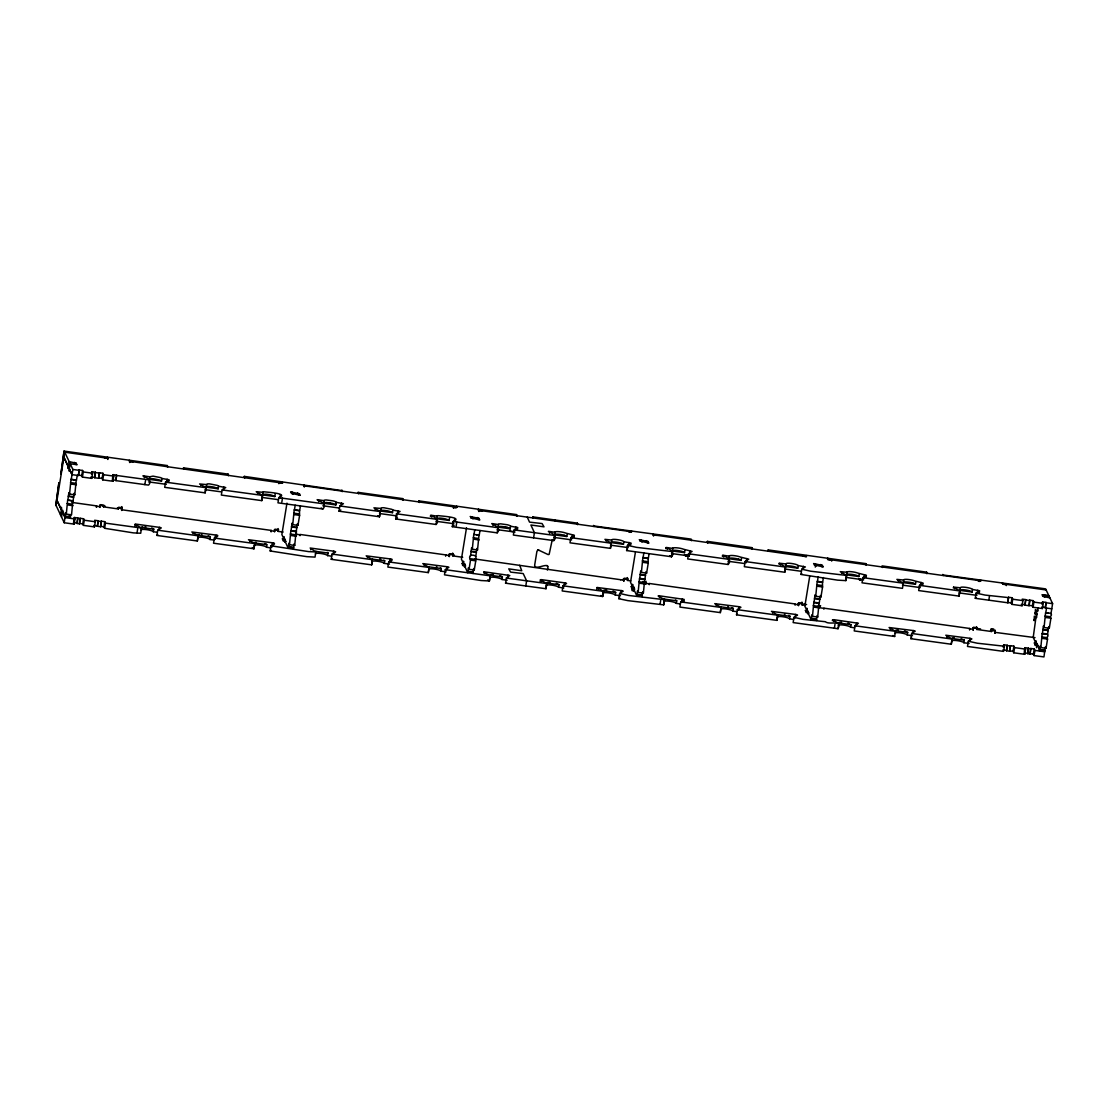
<?xml version="1.0" encoding="UTF-8"?>
<svg xmlns="http://www.w3.org/2000/svg" width="1108" height="1108" viewBox="0 0 1108 1108"><rect width="100%" height="100%" fill="white"/><g stroke="black" fill="none" stroke-linecap="round" stroke-linejoin="round"><path stroke-width="1.5" d="M537.505 550.302L538.571 549.72L536.909 551.355L534.652 565.246C535.316 571.617 551.133 559.485 547.338 570.08M533.585 537.837L534.43 532.685L530.884 524.984L544 526.84L542.089 523.572L529.541 522.131L527.256 517.131M691.157 539.859L691.475 540.676A1.745 1.704 -21 0 0 691.627 540.205L691.198 539.111L593.569 525.912M1046.104 589.955L1045.675 588.874L942.825 574.941M64.042 451.081L60.954 473.795L64.042 451.081L167.322 465.568L167.751 466.662M61.522 517.034L60.525 514.901L61.646 508.018L61.3 507.284L61.023 509.001L56.979 500.331L64.735 452.202L72.879 469.473L71.217 479.529L76.452 480.235L77.241 475.374M142.904 526.84A6.205 1.177 9.2 0 0 141.533 527.505L140.716 533.239L133.472 532.893L104.623 528.294L105.454 523.128L104.775 521.66L101.285 521.189L100.62 526.716L97.421 526.272L98.086 520.746L94.609 520.275L95.288 521.743L94.457 526.896L83.432 525.386L84.277 520.234L83.585 518.766L80.108 518.295L79.444 523.807L77.089 523.488L77.754 517.962L74.264 517.491L74.956 518.959L74.111 524.112L64.236 522.754L65.621 512.672L66.3 514.14L71.535 514.86L72.893 500.761L68.973 500.22M66.3 514.14L67.657 500.04L73.059 501.135L74.097 493.337L74.776 494.805L69.555 494.085L68.862 492.617L67.837 500.414M69.555 494.085L71.05 479.155L76.452 480.235M69.098 515.829L70.275 518.336L70.663 514.541M74.776 494.805L76.272 479.875M75.053 463.74L77.131 464.709L70.164 463.753L69.056 470.623L69.389 471.357L69.679 469.64L72.006 474.653L78.433 475.512L79.097 469.986L82.588 470.457L83.266 471.939L82.435 477.091L91.756 478.365L92.587 473.213L91.909 471.745L95.399 472.216L94.734 477.742L98.764 478.296L99.429 472.77L102.919 473.255L103.598 474.723L102.767 479.875L112.933 481.26L113.778 476.108L113.085 474.639L116.575 475.124L115.911 480.637L148.527 485.11C156.048 477.202 131.63 474.058 149.746 476.8L149.331 479.376L161.533 481.052L161.962 478.462L160.632 477.631L153.056 476.135L149.746 476.8M78.433 475.512L79.097 469.986M73.64 521.356L74.264 517.491M82.435 477.091L81.743 475.623L82.588 470.457M77.089 523.488L77.754 517.962M79.444 523.807L80.108 518.295M83.432 525.386L82.754 523.918L83.585 518.766M91.493 474.321L91.909 471.745M94.734 477.742L95.399 472.216M98.764 478.296L99.429 472.77M96.354 507.187L96.562 505.885L71.798 502.409M96.576 507.118L96.562 505.885M102.767 479.875L102.088 478.407L102.919 473.255M107.268 458.2L107.434 457.161L107.864 459.474M99.9 507.409L100.343 504.666L103.833 505.151L103.556 506.868L118.39 508.96L118.667 507.242L122.157 507.727L121.714 510.483M97.421 526.272L98.086 520.746M100.62 526.716L101.285 521.189M104.623 528.294L103.93 526.826L104.775 521.66M112.462 478.504L113.085 474.639M115.911 480.637L116.575 475.124M121.257 509.652L121.742 506.633L122.157 507.727M129.691 462.535L129.262 460.236L129.691 461.316L282.637 483.13L278.994 482.285L278.787 483.573M134.871 526.051L135.148 524.278L136.09 524.139L160.369 527.505L161.297 527.92L157.765 530.192L156.907 535.455L197.349 540.995L198.166 535.801L157.765 530.192M136.436 525.926L136.575 525.067M144.248 477.797L144.386 476.939M137.046 532.726L137.669 528.862M144.843 484.598L145.48 480.734M157.239 532.283L153.32 531.757L153.735 529.167A6.205 1.177 9.2 0 0 153.652 529.056M165.563 482.077L164.704 487.326L205.16 492.866L205.977 487.686L165.549 482.16L169.095 479.792L161.962 478.462M158.915 530.178L159.386 527.311M166.629 482.617L167.183 479.182M168.818 481.509L168.956 480.65M193.069 533.682L193.208 532.823M200.867 485.553L201.005 484.695M199.523 534.596A6.205 1.177 9.2 0 0 198.166 535.261L197.349 540.995M205.728 488.448L205.16 492.866M218.581 486.218L218.165 488.808L205.963 487.132L207.044 483.988A6.205 1.177 9.2 0 1 209.675 483.891L217.265 485.387A6.205 1.177 9.2 0 1 218.595 486.232L225.727 487.548L222.196 489.833L221.337 495.082L261.779 500.622L262.596 495.428L222.168 489.93M213.872 540.039L209.952 539.513L210.368 536.923A6.205 1.177 9.2 0 1 210.368 536.923L198.166 535.261M215.312 539.361C213.332 532.782 222.417 535.219 214.398 537.948L213.539 543.211L253.981 548.751L254.798 543.557L214.37 538.045M223.345 489.805L223.816 486.938M249.702 541.438L249.84 540.579M257.499 493.309L257.638 492.451M253.981 548.751L254.785 543.017A6.205 1.177 9.2 0 1 256.156 542.352M262.361 496.204L261.779 500.622M275.213 493.974L274.798 496.564L262.596 494.888L263.012 492.312A6.163 1.177 9.2 0 1 263.676 491.744C266.502 492.229 289.631 493.365 278.8 497.603M270.49 547.795L266.571 547.269L266.986 544.679A6.205 1.177 9.2 0 1 266.986 544.679L254.785 543.017M270.989 531.688L271.197 530.4L122.032 509.805L121.465 508.35L117.365 507.783M271.197 531.632L271.197 530.4M278.994 483.504L279.147 482.645M278.828 497.589L277.969 502.838L322.857 508.988C330.503 501.079 305.628 497.908 324.076 500.678A6.205 1.177 9.2 0 1 326.348 499.971L333.023 500.885A6.205 1.177 9.2 0 1 336.292 502.339L343.425 503.669L339.879 505.968L380.321 511.577L379.476 516.744L339.034 511.204L339.893 505.941M281.903 482.714L282.069 481.675M271.945 547.117L272.083 546.258M272.18 545.69C271.349 540.247 278.51 544.111 271.017 545.704L270.158 550.967L306.791 556.659L315.046 557.102L315.863 551.382A6.205 1.177 9.2 0 1 315.835 551.258M279.881 498.129L280.449 494.694M274.521 531.923L274.964 529.181L278.454 529.666L278.177 531.383L283.122 532.075M281.848 502.049L282.471 498.185L323.688 503.821M286.958 503.157L281.875 534.555L283.634 538.35L283.911 536.632L284.257 537.366L283.814 540.108M284.811 542.255L285.255 539.499L285.324 541.951L288.232 548.183L288.8 543.239L289.479 544.707L294.714 545.427L296.071 531.328L290.85 530.607L289.479 544.707M297.096 525.053L296.252 531.688L291.016 530.981L292.055 523.184L292.734 524.652L297.969 525.372L299.589 515.345L299.465 510.442L294.229 509.722L292.734 524.652M300.42 505.941L299.631 510.802L294.409 510.082L295.199 505.22M293.454 548.903L293.842 545.094M295.697 535.275L296.362 531.148L296.348 534.984M303.689 486.038L303.897 484.75L304.312 487.049M300.005 535.676L300.005 534.444L445.818 554.914L449.46 555.773L449.322 556.631M310.766 549.803L310.905 548.945M318.578 501.675L318.716 500.816M336.292 502.339L335.863 504.916L323.661 503.254L324.076 500.678M331.569 556.161L327.649 555.62L328.065 553.044A6.205 1.177 9.2 0 0 327.109 552.366M271.003 545.801L308.633 551.618L315.891 551.95L310.129 548.017L334.034 551.23L335.627 551.798L332.095 554.069L331.237 559.318L371.679 564.858L372.496 559.125A6.205 1.177 9.2 0 1 372.454 559.014M333.162 554.623L333.716 551.188M341.056 505.927L341.513 503.06M367.399 557.559L367.537 556.701M375.058 510.289L375.335 508.572M372.26 560.454L371.679 564.858M379.476 516.744L380.058 512.325M392.911 510.096L392.495 512.672L380.293 511.01L381.374 507.866A6.205 1.177 9.2 0 1 384.005 507.755L391.595 509.264A6.163 1.177 9.2 0 1 392.911 510.096L400.057 511.425L396.526 513.697L395.667 518.959L436.109 524.486C443.366 516.508 419.655 513.558 437.341 516.176A6.163 1.177 9.2 0 1 438.006 515.608C440.804 516.093 463.933 517.256 453.158 521.452L452.286 526.702L497.187 532.851C504.445 525.164 480.775 521.813 498.406 524.541A6.205 1.177 9.2 0 1 500.678 523.849L507.353 524.763A6.205 1.177 9.2 0 1 510.622 526.217L517.755 527.533L514.223 529.818L513.364 535.067L553.806 540.607C561.147 532.685 537.394 529.679 555.039 532.297A6.205 1.177 9.2 0 1 558.82 531.66A6.205 1.177 9.2 0 1 565.897 533.128L574.387 535.289L570.855 537.574L569.997 542.823L610.439 548.363L611.27 543.211L604.926 539.347L611.671 540.053L611.256 542.629L623.458 544.305L623.873 541.729A6.205 1.177 9.2 0 0 623.222 541.189A6.232 1.191 9.2 0 0 620.605 540.275A6.205 1.177 9.2 0 0 612.336 539.485L611.671 540.053M389.504 564.097L384.268 563.376L384.698 560.8A6.205 1.177 9.2 0 0 383.742 560.122M389.781 562.379C388.437 556.396 396.484 559.803 388.728 561.825L387.855 567.074L428.311 572.614L429.142 567.462L422.799 563.598L447.618 566.811L448.879 567.296L445.347 569.581L444.488 574.83L481.107 580.537L489.376 580.98L490.221 575.828L483.808 572.088L484.75 571.894L509.763 575.509L506.425 577.947L505.567 583.196L546.009 588.736L546.812 583.002A6.205 1.177 9.2 0 1 550.122 582.337M397.675 513.683L398.146 510.816M430.403 516.453L430.541 515.594M424.032 565.315L424.17 564.457M431.829 517.187L431.968 516.328M429.087 566.77A6.205 1.177 9.2 0 0 429.115 566.88L428.311 572.614M436.691 520.081L436.109 524.486M449.543 517.851L449.128 520.428L436.926 518.766L437.341 516.176M446.136 571.853L440.901 571.132L441.316 568.556A6.205 1.177 9.2 0 0 440.361 567.878M445.61 556.202L445.818 554.914M453.421 508.087L453.629 506.799L453.629 508.018M446.413 570.135L446.967 566.7M454.308 521.439L454.779 518.572M456.524 507.229C457.659 505.414 456.815 509.611 453.768 507.159M449.142 556.438L449.585 553.695L453.089 554.18L452.798 555.897L462.701 557.282M456.177 525.926L456.801 522.048L498.018 527.699M466.523 527.74L461.427 559.152L463.199 562.933L463.476 561.216L463.809 561.95L463.366 564.706M464.363 566.839L464.82 564.097L464.875 566.548L467.784 572.781L468.352 567.822L469.044 569.29L474.266 570.011L475.761 560.814L475.083 559.346C479.265 554.706 467.701 553.114 469.847 558.64L470.526 560.108L469.044 569.29M470.581 555.565L471.606 547.768L472.299 549.236L477.52 549.956L479.016 535.025L476.412 534.665M472.299 549.236L473.795 534.305L479.196 535.399L479.986 530.524M473.961 534.679L474.75 529.804M478.31 510.553L478.517 509.251L478.947 511.564M473.019 573.487L473.587 568.543L474.266 570.011M475.803 556.285L476.842 548.488L477.52 549.956M483.67 572.947L483.808 572.088M485.096 573.667L485.235 572.808M492.908 525.552L493.046 524.693M489.376 580.98L490.193 575.246A6.205 1.177 9.2 0 1 493.489 574.581M497.755 528.447L497.187 532.851M510.608 526.217L510.192 528.793L497.991 527.117L498.406 524.541M507.201 580.218L501.979 579.498L502.395 576.922A6.205 1.177 9.2 0 0 502.187 576.672M507.575 577.919L508.046 575.052M515.289 530.372L515.843 526.937M517.478 529.25L517.616 528.391M525.788 585.966L526.619 580.814L523.198 573.57L510.649 572.116L508.752 568.861L521.757 570.759L519.68 565.288M540.15 581.562L540.496 579.719L541.383 579.65L565.648 583.002L566.59 583.417L563.044 585.703L562.185 590.952L602.641 596.492L603.472 591.34L597.115 587.475L621.948 590.675L623.208 591.173L619.677 593.459L618.818 598.708L627.765 600.619L663.706 604.857L664.537 599.691L658.138 595.952L659.08 595.772L684.093 599.386L680.755 601.824L679.896 607.073L720.339 612.613L721.142 606.879A6.205 1.177 9.2 0 1 721.142 606.658M541.729 581.423L541.867 580.564M549.526 533.308L549.665 532.436M538.211 549.914L547.961 554.512A1.759 1.717 -21.2 0 0 549.166 554.332L552.283 539.582M546.576 584.318L546.009 588.736M554.388 536.203L553.806 540.607M567.241 533.973L566.825 536.549L554.623 534.873L555.039 532.297M563.834 587.974L558.598 587.254L559.028 584.678A6.205 1.177 9.2 0 0 558.806 584.428M564.207 585.675L564.664 582.808M571.908 538.128L572.476 534.693M574.11 537.006L574.249 536.147M596.783 589.317L597.06 587.586M598.362 589.179L598.5 588.32M606.159 541.05L606.298 540.192M602.641 596.492L603.444 590.758A6.205 1.177 9.2 0 1 606.741 590.093M611.007 543.959L610.439 548.363M620.466 595.73L615.231 595.01L615.646 592.434A6.205 1.177 9.2 0 0 615.439 592.184M623.873 541.729L631.02 543.045L627.488 545.33L626.616 550.579L671.503 556.728C678.761 548.723 655.063 545.801 672.736 548.418A6.219 1.191 9.2 0 1 673.401 547.851L674.994 547.726A6.219 1.191 9.2 0 1 683.65 549.249L692.084 551.41L688.553 553.695L687.694 558.944L728.136 564.484C735.532 556.299 711.391 553.598 729.369 556.174A6.205 1.177 9.2 0 1 733.15 555.537A6.205 1.177 9.2 0 1 740.227 557.005L748.717 559.166L745.185 561.451L744.327 566.7L784.769 572.24L785.6 567.074L779.256 563.224L786.001 563.93L785.572 566.507L797.788 568.182L798.203 565.592A6.205 1.177 9.2 0 0 797.552 565.066A6.232 1.191 9.2 0 0 794.935 564.138A6.205 1.177 9.2 0 0 786.666 563.363L786.001 563.93M620.826 593.431L621.297 590.564M628.541 545.884L629.095 542.435M623.347 579.872L623.513 578.833L627.613 579.415M631.158 531.743C632.945 530.275 629.801 533.585 628.319 531.494M623.776 580.952L624.22 578.196L627.71 578.695L627.433 580.412L630.729 580.869M623.942 581.146L623.513 578.833M630.743 544.762L630.881 543.903M635.355 552.56L630.521 582.309L632.294 586.09L632.571 584.373L632.917 585.107L632.017 590.606M632.557 590.135L632.973 587.559L630.895 586.589L633.79 586.991M633.25 591.367L633.914 587.254L633.97 589.705L636.878 595.938L637.46 590.98L638.139 592.448L643.374 593.168L644.731 579.069L639.496 578.348L638.139 592.448M645.756 572.794L644.898 579.442L639.676 578.722L640.701 570.925L641.394 572.393L646.615 573.113L648.249 563.086L648.125 558.183L642.889 557.462L641.394 572.393M649.08 553.681L648.291 558.557L643.056 557.836L643.845 552.961M642.114 596.644L642.682 591.7L643.374 593.168M652.944 535.053L653.152 533.765L653.568 536.078M645.604 584.013L646.047 581.271M645.77 584.207L645.341 581.894L642.612 581.52M649.26 584.692L649.26 583.473L795.073 603.943L795.073 605.162M665.797 548.695L665.936 547.823M659.426 597.544L659.565 596.686M667.224 549.416L667.376 548.557M660.036 604.345L660.659 600.481M664.509 598.902A6.205 1.177 9.2 0 0 664.523 599.123L663.706 604.857M671.503 556.728L672.085 552.31M684.938 550.094L684.522 552.67L672.321 550.995L672.736 548.418M680.229 603.902L676.309 603.375L676.725 600.799A6.205 1.177 9.2 0 0 675.395 599.954M681.808 602.364L682.376 598.929M689.481 555.108L690.173 550.801M684.01 601.256L684.148 600.398M722.43 556.438L722.568 555.579M716.059 605.3L716.197 604.442M723.856 557.172L723.995 556.313M720.906 608.195L720.339 612.613M728.718 560.066L728.136 564.484M741.571 557.836L741.155 560.426L728.953 558.751L729.369 556.174M736.848 611.658L732.928 611.131L733.344 608.541A6.205 1.177 9.2 0 0 732.028 607.71M794.007 617.322L802.926 619.33L825.335 621.713C829.615 625.411 842.565 619.067 838.036 628.721L793.148 622.585L794.007 617.322L797.538 615.051L795.946 614.483L771.445 611.353L777.802 615.203L776.957 620.369L736.515 614.829L737.374 609.566L740.906 607.295L739.313 606.741L714.757 603.652L721.17 607.447L680.727 601.907M738.44 610.12L738.994 606.685M746.1 562.85L746.806 558.557M779.049 564.194L779.187 563.335M772.678 613.056L772.816 612.198M780.489 564.928L780.628 564.069M777.761 614.414A6.205 1.177 9.2 0 0 777.774 614.635L776.957 620.369M785.337 567.822L784.769 572.24M793.48 619.414L789.561 618.887L789.976 616.297A6.205 1.177 9.2 0 0 788.661 615.466M960.317 587.794L960.996 587.226A6.205 1.177 9.2 0 1 969.265 588.016A6.232 1.191 9.2 0 1 971.882 588.944A6.205 1.177 9.2 0 1 972.533 589.47L972.104 592.046L959.902 590.384L960.317 587.794L953.586 587.088L959.916 590.924L959.099 596.104L918.657 590.564L919.515 585.315L923.047 583.043L914.571 580.883A6.205 1.177 9.2 0 0 907.48 579.415A6.205 1.177 9.2 0 0 903.699 580.038L896.884 579.387L903.311 583.196L902.466 588.348L862.024 582.822L862.883 577.559L866.414 575.287L857.952 573.127A6.219 1.191 9.2 0 0 849.337 571.59L847.731 571.728A6.219 1.191 9.2 0 0 847.066 572.296L840.266 571.645L846.678 575.44L845.833 580.606L837.579 580.149L800.945 574.456L801.804 569.207L805.35 566.922L798.203 565.592M795.073 617.876L795.627 614.441M802.968 569.18L803.425 566.313M798.397 605.467L798.84 602.71L802.33 603.209L802.053 604.926L805.35 605.384M798.577 605.661L798.286 603.708M809.685 576.423L804.851 606.173L806.624 609.968L806.901 608.25L807.247 608.985L806.79 611.727M815.266 567.102L815.682 564.526L813.591 563.557L822.648 565.482L820.903 565.246M807.801 613.874L808.244 611.117L808.3 613.569L811.208 619.801L811.79 614.857L812.469 616.325L817.704 617.045L819.061 602.946L813.826 602.226L812.469 616.325M820.072 596.672L819.227 603.306L814.006 602.6L815.031 594.802L815.723 596.27L820.945 596.99L822.579 586.963L822.441 582.06L817.219 581.34L815.723 596.27M823.41 577.559L822.621 582.42L817.385 581.7L818.175 576.839M816.444 620.522L816.831 616.713M819.768 607.696L819.975 606.408L820.529 607.863L824.033 608.347L823.881 609.206M827.565 559.568L827.773 558.28L828.341 559.734L831.831 560.232L831.692 561.091M832.33 620.688L833.715 619.663L858.423 623.264L855.085 625.688L854.226 630.937L894.668 636.477L895.472 630.743A6.205 1.177 9.2 0 1 898.242 630.064M833.756 621.422L833.895 620.563M841.554 573.293L841.692 572.434M834.366 628.222L834.989 624.358M841.609 622.308A6.205 1.177 9.2 0 0 838.853 623.001L838.036 628.721M846.415 576.188L845.833 580.606M859.268 573.958L858.852 576.534L846.65 574.872L847.066 572.296M854.559 627.779L850.625 627.239L851.055 624.663A6.205 1.177 9.2 0 0 850.833 624.413M856.235 625.674L856.692 622.807M863.949 578.113L864.503 574.678M866.137 577.005L866.276 576.146M890.25 630.036L890.527 628.319M898.186 581.049L898.325 580.19M915.9 581.714L915.485 584.29L903.283 582.628L903.699 580.038M912.493 635.715L907.258 634.995L907.674 632.419A6.205 1.177 9.2 0 0 907.466 632.169M1045.176 647.958L1043.958 656.919L1034.083 655.576L1034.914 650.41L1034.235 648.942L1030.745 648.471L1030.08 653.997L1027.739 653.678L1028.404 648.152L1024.914 647.668L1025.592 649.136L1024.762 654.302L1013.751 652.792L1014.582 647.626L1013.889 646.158L1010.413 645.687L1009.748 651.213L1006.549 650.77L1007.214 645.244L1003.723 644.773L1004.416 646.241L1003.571 651.393L967.478 646.449L968.337 641.2L971.868 638.914L970.276 638.36L945.775 635.216L952.104 639.053L951.287 644.233L910.845 638.693L911.704 633.444L915.236 631.158L913.643 630.604L889.087 627.516L895.499 631.325L855.057 625.785M912.867 633.43L913.324 630.563M920.568 585.869L921.122 582.434M922.77 584.761L922.909 583.902M953.379 588.071L953.517 587.212M946.869 637.793L947.146 636.075M954.819 588.805L954.957 587.946M954.362 637.806A6.205 1.177 9.2 0 0 952.104 638.499L951.287 644.233M959.666 591.7L959.099 596.104M969.112 643.471L963.891 642.751L964.306 640.175A6.205 1.177 9.2 0 0 964.099 639.925M969.5 629.746L969.708 628.458L823.95 608.167M969.708 629.676L969.708 628.458M1051.769 608.804L1045.37 607.918L1046.035 602.406L1042.545 601.921L1043.237 603.389L1042.393 608.541L1033.072 607.267L1033.916 602.115L1033.224 600.647L1029.747 600.162L1029.083 605.688L1025.039 605.134L1025.703 599.608L1022.213 599.137L1022.892 600.605L1022.061 605.757L1011.895 604.372L1012.726 599.22L1012.047 597.738L1008.557 597.267L1007.892 602.794L975.275 598.32L976.134 593.071L979.666 590.786L972.533 589.47M969.486 641.172L969.957 638.319M977.201 593.625L977.755 590.19M973.018 629.981L973.475 627.225L976.965 627.724L976.688 629.441L991.521 631.518L991.383 628.707L993.71 629.039M973.198 630.175L972.769 627.862L980.566 628.956M979.389 592.517L979.527 591.658M976.536 626.629L976.688 629.441M988.821 600.176L989.444 596.312M991.383 628.707L991.521 631.518M994.845 633.042L995.289 630.286L991.798 629.801M995.026 633.236L994.596 630.923L990.51 630.355M1006.313 585.606L1006.313 584.373M1007.892 602.794L1008.557 597.267M1003.308 647.349L1003.723 644.773M1011.895 604.372L1011.202 602.904L1012.047 597.738M1006.549 650.77L1007.214 645.244M1009.748 651.213L1010.413 645.687M1013.751 652.792L1013.058 651.324L1013.889 646.158M1025.039 605.134L1025.703 599.608M1029.083 605.688L1029.747 600.162M1024.291 651.546L1024.914 647.668M1033.072 607.267L1032.393 605.799L1033.224 600.647M1027.739 653.678L1028.404 648.152M1034.318 616.131L1034.179 620.66L1033.764 619.58M1034.747 617.225L1036.492 617.475L1037.005 614.317L1035.26 614.067L1035.398 609.552M1030.08 653.997L1030.745 648.471M1038.238 607.849L1037.684 611.297L1036.991 609.829L1033.21 637.419L1035.551 642.432L1035.828 640.715L1036.174 641.449L1035.495 645.576M1034.083 655.576L1033.404 654.108L1034.235 648.942M1042.129 604.497L1042.545 601.921M1036.492 647.709L1037.171 643.596L1039.567 651.047L1040.135 646.102L1040.828 647.571L1046.049 648.291L1047.545 639.094L1046.866 637.626C1052.434 631.879 1034.789 633.845 1046.104 634.011M1045.37 607.918L1046.035 602.406M1040.828 647.571L1042.185 633.471M1042.365 633.845L1043.39 626.048L1044.068 627.516L1049.304 628.236L1050.924 618.209L1050.245 616.74C1055.716 611.519 1040.384 613.001 1048.182 612.946M1044.068 627.516L1045.578 612.586M1045.744 612.959L1046.534 608.084M1047.586 634.552L1048.431 627.917M1050.98 613.666L1052.6 603.638L1049.899 597.918M244.522 477.423L244.314 476.883A1.773 1.731 -21.4 0 1 244.328 476.385L341.79 490.567M611.214 542.518L611.45 542.214A6.246 1.191 9.2 0 1 613.043 541.937L613.513 541.937A6.205 1.177 9.2 0 1 619.718 542.74A6.205 1.177 9.2 0 1 623.444 544.305M452.299 526.632L454.086 525.469M156.907 535.372L157.807 534.79M270.172 550.884L271.072 550.302M339.048 511.12L340.835 509.957M332.095 554.069L372.51 559.706L366.166 555.842L390.335 558.944M331.237 559.249L332.137 558.654M395.667 518.876L397.453 517.713M505.567 583.127L506.467 582.531M619.663 593.472L628.61 595.467L664.537 599.691M618.818 598.639L619.732 598.043M736.529 614.746L737.429 614.164M911.69 633.471L952.132 639.081M910.845 638.624L911.759 638.028M968.309 641.227L977.256 643.208L1004.416 646.241M627.46 545.344L636.408 547.338L672.348 551.576M626.629 550.51L627.53 549.914M801.79 569.221L810.737 571.216L846.678 575.44M800.959 574.373L801.86 573.792M919.488 585.343L959.93 590.952M976.12 593.099L985.067 595.079L1008.723 597.628M975.289 598.251L976.19 597.655M326.431 502.561L325.461 502.561A6.122 1.163 9.2 0 0 324.325 502.686L324.076 502.755A6.246 1.191 9.2 0 0 323.661 503.254M74.735 463.061L76.48 463.296L69.167 461.607L68.059 468.49L67.99 466.039L63.945 457.355L68.336 466.773M292.692 492.908L290.601 491.938L299.659 493.863L297.927 493.628M472.257 517.505L470.166 516.522L479.224 518.461L477.479 518.212M641.352 540.662L639.261 539.679L648.319 541.604L646.573 541.369M1044.013 595.799L1041.936 594.83L1048.888 595.772L1049.927 597.904L1042.586 596.229L1044.332 596.464M293.011 493.586L291.266 493.351L300.323 495.276L298.232 494.306M472.562 518.17L470.817 517.935L479.875 519.86L477.797 518.89M641.657 541.327L639.925 541.092L648.983 543.017L646.892 542.047M815.987 565.205L814.241 564.969L823.313 566.894L821.222 565.925M206.379 484.556L199.578 483.961L205.949 487.659M263.012 492.312L256.211 491.717L262.568 495.401M380.709 508.42L373.908 507.838L380.307 511.55M72.879 469.473L79.264 470.36M95.565 472.59L99.609 473.144M116.742 475.484L149.358 479.944M278.8 497.672L282.471 498.185M396.498 513.793L436.94 519.333M453.13 521.549L456.801 522.048M514.209 529.915L554.651 535.455M570.828 537.671L611.27 543.211M688.525 553.792L728.981 559.332M745.158 561.548L785.6 567.074M862.855 577.656L903.311 583.196M1025.87 599.982L1029.914 600.536M1046.201 602.766L1052.6 603.638M83.266 471.939L92.587 473.213M103.598 474.723L113.778 476.108M1012.726 599.22L1022.892 600.605M1033.916 602.115L1043.237 603.389M148.541 481.897L166.352 484.334M205.174 489.653L221.365 491.869M261.807 497.409L277.983 499.625M322.871 505.774L339.062 507.99M379.504 513.53L397.301 515.968M436.123 521.286L453.934 523.724M497.201 529.652L515.012 532.089M553.834 537.408L571.631 539.845M610.453 545.164L628.264 547.601M671.531 553.529L689.342 555.967M728.15 561.271L744.341 563.487M784.783 569.027L800.973 571.243M845.861 577.393L863.658 579.83M902.48 585.149L920.291 587.586M959.112 592.905L976.924 595.342M78.252 475.138L81.743 475.623M94.554 477.368L91.064 476.897L91.756 478.365M98.598 477.922L102.088 478.407M115.744 480.276L112.254 479.792L112.933 481.26M1007.726 602.42L1011.202 602.904M1022.532 604.456L1024.858 604.774M1028.903 605.328L1032.393 605.799M1045.204 607.558L1041.714 607.073L1042.393 608.541M70.496 482.589L75.718 483.31M293.675 513.156L298.911 513.877M473.227 537.754L478.462 538.46M642.335 560.911L647.557 561.617M816.665 584.775L821.887 585.495M1045.01 616.02L1050.245 616.74M71.175 484.058L76.41 484.778M294.354 514.624L299.589 515.345M473.919 539.222L479.155 539.928M643.014 562.379L648.249 563.086M817.344 586.243L822.579 586.963M1045.703 617.488L1050.924 618.209M68.308 496.065L73.544 496.772M291.487 526.619L296.722 527.339M471.052 551.216L476.274 551.923M640.147 574.373L645.382 575.08M814.477 598.237L819.712 598.957M1042.836 629.482L1048.057 630.203M68.474 496.426L73.71 497.146M291.667 526.992L296.889 527.713M471.219 551.576L476.454 552.296M640.313 574.733L645.548 575.454M814.643 598.611L819.878 599.331M1043.002 629.856L1048.237 630.577M67.103 503.489L72.339 504.195M290.282 534.042L295.517 534.762M469.847 558.64L475.083 559.346M638.942 581.797L644.177 582.503M813.272 605.661L818.507 606.381M1041.631 636.906L1046.866 637.626M67.796 504.957L73.017 505.664M290.975 535.51L296.196 536.23M470.526 560.108L475.761 560.814M639.635 583.265L644.856 583.971M813.965 607.129L819.186 607.849M1042.309 638.374L1047.545 639.094M285.144 539.236L282.235 538.834L284.631 540.482L282.886 540.247L283.233 540.981L286.141 541.383M464.695 563.834L461.787 563.432L464.197 565.08L462.451 564.831L462.784 565.565L465.692 565.966M1036.922 643.374L1034.124 643L1036.534 644.648L1034.789 644.413L1035.135 645.147L1037.919 645.521M634.801 589.124L631.892 588.722L631.546 587.988L633.291 588.237L632.973 587.559M809.117 613.001L806.222 612.599L805.876 611.865L807.621 612.101L805.225 610.453M216.018 535.067L191.836 531.979L198.138 535.773M272.637 542.823L248.469 539.735L254.771 543.529M65.053 516.106L70.289 516.827M288.246 546.673L293.468 547.394M467.798 571.271L473.033 571.977M636.892 594.414L642.128 595.135M811.222 618.292L816.457 619.012M1039.581 649.537L1044.816 650.258M65.234 516.48L70.455 517.201M288.412 547.047L293.648 547.754M467.964 571.631L473.199 572.351M637.072 594.788L642.294 595.508M811.402 618.666L816.624 619.372M1039.747 649.911L1044.983 650.618M77.92 518.336L80.275 518.655M98.266 521.12L101.451 521.563M1007.38 645.618L1010.579 646.047M1028.57 648.512L1030.925 648.845M141.533 527.505L153.735 529.167M315.863 551.382L328.065 553.044M372.496 559.125L384.698 560.8M429.115 566.88L441.316 568.556M490.193 575.246L502.395 576.922M546.812 583.002L559.028 584.678M603.444 590.758L615.646 592.434M664.523 599.123L676.725 600.799M721.142 606.879L733.344 608.541M777.774 614.635L789.976 616.297M838.853 623.001L851.055 624.663M895.472 630.743L907.674 632.419M952.104 638.499L964.306 640.175M64.236 522.754L61.536 517.034L62.644 510.165L65.04 517.63L74.956 518.959M84.277 520.234L95.288 521.743M105.454 523.128L141.561 528.073L135.148 524.333M388.7 561.922L429.142 567.462M445.319 569.678L490.221 575.828M506.398 578.044L546.84 583.584L540.427 579.844M563.03 585.8L603.472 591.34M737.36 609.663L777.802 615.203M1014.582 647.626L1025.592 649.136M1034.914 650.41L1044.802 651.767M76.923 523.128L73.433 522.644L74.111 524.112M79.264 523.447L82.754 523.918M97.255 525.912L93.764 525.427L94.457 526.896M100.454 526.342L103.93 526.826M1002.892 649.925L1006.383 650.41M1009.568 650.839L1013.058 651.324M1027.559 653.304L1024.069 652.834L1024.762 654.302M1029.914 653.623L1033.404 654.108M183.526 467.853L183.928 469.183L183.526 468.352A1.773 1.731 -21.2 0 1 183.526 467.853L228.109 474.113L228.539 475.194A1.759 1.717 -21.2 0 1 228.387 475.678L228.068 474.861M358.466 493.683L358.147 492.866A1.773 1.731 -21.4 0 1 358.161 492.368L402.744 498.614L403.16 499.708A1.759 1.717 -21 0 1 403.007 500.193L402.8 499.639M419.253 502.215L418.935 501.398A1.773 1.731 -21.2 0 1 418.949 500.899L516.577 514.597L516.993 515.691M532.782 517.381A1.773 1.731 -21.2 0 1 532.782 516.868L577.365 523.128L577.794 524.222M707.721 542.712L707.403 541.895A1.773 1.731 -21.6 0 1 707.403 541.383L751.986 547.643L752.415 548.737M768.509 551.244L768.19 550.427A1.773 1.731 -21.2 0 1 768.204 549.914L865.833 563.626L866.248 564.72A1.745 1.704 -21.1 0 1 866.096 565.191L865.777 564.374M927.036 573.251L926.62 572.157L882.037 565.897L882.453 567.49M64.458 452.161L107.864 458.255L107.434 457.161M479.085 510.705L482.506 511.023M108.002 458.615L104.374 457.77M129.83 461.676L133.182 461.814M304.451 486.19L307.802 486.329M653.706 535.219L657.058 535.344M1006.452 584.733L1002.962 584.248L1002.394 582.794L1002.823 583.888L1046.146 589.968L1048.888 595.772L1043.694 595.038L1044.692 597.184M685.353 554.692L687.971 555.066M862.606 579.581L859.974 579.207A1.717 1.676 -21.2 0 1 859.351 578.999M511.148 531.272L514.389 531.729M684.439 554.803L684.869 555.371A1.731 1.69 -21.1 0 0 685.783 555.787L689.024 556.244M1035.814 610.633L1037.559 610.882M818.341 605.453L820.668 605.785M105.094 506.065L99.637 505.29L100.205 506.744L96.715 506.259M278.357 530.386L274.272 529.804L274.826 531.258L271.335 530.774M448.892 554.319L454.349 555.08M798.148 603.348L806.582 604.525M474.626 558.958L620.549 579.706M1035.024 637.626L995.164 632.377M300.143 534.818L296.653 534.319L296.085 532.865M620.591 579.789L624.081 580.287M645.909 583.348L649.399 583.833M795.212 604.303L798.716 604.802M969.846 628.818L973.336 629.316M504.611 526.84L505.788 527.076M330.281 502.977L331.458 503.198A6.232 1.191 9.2 0 1 333.148 503.614A6.122 1.163 9.2 0 1 334.547 504.085L334.907 504.237A6.232 1.191 9.2 0 1 335.876 504.929M912.757 582.988L912.216 582.836A6.191 1.177 9.2 0 0 905.527 581.922L905.07 581.935A6.246 1.191 9.2 0 0 903.491 582.212A6.191 1.177 9.2 0 0 903.283 582.628M738.427 559.111L737.886 558.972A6.191 1.177 9.2 0 0 731.197 558.058L730.74 558.058A6.246 1.191 9.2 0 0 729.161 558.335A6.191 1.177 9.2 0 0 728.953 558.751M564.111 535.247L563.557 535.095A6.191 1.177 9.2 0 0 556.881 534.181L556.41 534.194A6.246 1.191 9.2 0 0 554.831 534.458A6.191 1.177 9.2 0 0 554.623 534.873M448.477 519.901L445.291 518.835A6.232 1.191 9.2 0 0 443.546 518.475L441.316 518.184A6.232 1.191 9.2 0 0 439.682 518.073L437.134 518.35A6.232 1.191 9.2 0 0 436.884 518.641M391.844 512.145L388.659 511.079A6.219 1.191 9.2 0 0 386.914 510.719L384.698 510.428A6.219 1.191 9.2 0 0 381.277 510.386L380.501 510.594A6.219 1.191 9.2 0 0 380.293 511.01M217.514 488.268L214.329 487.215A6.219 1.191 9.2 0 0 212.584 486.855L210.368 486.55A6.066 1.15 9.2 0 0 208.733 486.44A6.219 1.191 9.2 0 0 206.947 486.509L206.171 486.717A6.219 1.191 9.2 0 0 205.963 487.132M892.965 635.466L894.668 636.477M832.468 619.829L838.825 623.513M669.814 555.704L671.434 556.645M600.938 595.467L602.558 596.409M377.786 515.719L379.407 516.647M487.686 579.955L489.307 580.897M321.168 507.963L322.857 508.988M252.278 547.726L253.857 548.626M684.121 552.283L683.871 552.13A6.246 1.191 9.2 0 0 682.32 551.507L681.808 551.355A6.191 1.177 9.2 0 0 675.257 550.316A6.191 1.177 9.2 0 0 672.321 550.995M161.533 481.052L161.325 480.803A6.205 1.177 9.2 0 0 159.787 480.055L153.735 478.794A6.232 1.191 9.2 0 0 151.63 478.684L150.328 478.753A6.232 1.191 9.2 0 0 149.552 478.961L149.331 479.376M392.412 512.561L392.495 512.672A6.219 1.191 9.2 0 0 391.872 512.145M218.096 488.683L218.165 488.808A6.219 1.191 9.2 0 0 217.542 488.282M61.369 509.735L56.924 500.331L56.093 505.483L60.525 514.901M62.38 511.882L65.067 517.602M69.347 468.919L72.034 474.639M1048.625 626.768L1049.304 628.236M1045.37 646.823L1046.049 648.291M1021.382 604.289L1022.061 605.757M820.571 564.512L821.568 566.659M815.336 563.792L816.333 565.939M820.266 595.522L820.945 596.99M817.011 615.577L817.704 617.045M646.241 540.635L647.238 542.781M641.006 539.928L642.003 542.061M645.936 571.645L646.615 573.113M477.146 517.478L478.144 519.624M471.911 516.771L472.908 518.904M297.581 492.894L298.578 495.041M292.346 492.174L293.357 494.32M297.276 523.904L297.969 525.372M294.022 543.959L294.714 545.427M74.402 462.327L75.399 464.474M977.505 580.329C980.469 583.5 981.106 578.778 980.995 580.827L828.188 559.374L827.773 558.28M1037.005 614.317L1036.576 613.236L1034.83 612.987L1035.26 614.067M1036.063 616.38L1036.492 617.475M942.825 574.429L943.254 575.523M926.565 572.919L926.884 573.722M860.03 579.346L860.404 580.301A1.717 1.676 -21.3 0 1 858.977 579.027M768.204 549.914L768.62 551.008M751.944 548.405L752.263 549.222M707.403 541.383L707.832 542.477A1.773 1.731 -21.4 0 0 707.818 542.975M685.409 554.831L685.783 555.787M653.138 533.765L653.568 534.859L806.513 556.673L802.954 555.994M631.325 530.704L631.74 531.798L478.947 510.345L478.517 509.251M627.71 578.695L627.28 577.6L627.433 580.412M593.569 525.414L593.999 526.494M577.323 523.89L577.642 524.707M554.859 519.971L555.274 521.065M532.782 516.868L533.1 518.198M516.522 515.359L516.84 516.176M456.69 506.19L457.119 507.284L304.312 485.83L303.897 484.75M418.949 500.899L419.378 501.979A1.773 1.731 -21.2 0 0 419.364 502.492M358.161 492.368L358.576 493.448M341.943 490.082L342.372 491.176M341.901 490.844L342.22 491.661M278.039 528.571L278.454 529.666M277.762 530.303L278.177 531.383M167.28 466.329L167.585 467.147M117.974 507.866L118.39 508.96M103.127 505.788L103.556 506.868M802.33 603.209L801.915 602.115L802.053 604.926M453.089 554.18L452.66 553.086L452.798 555.897M449.031 554.679L449.46 555.773M244.328 476.385L244.743 477.465A1.773 1.731 -21.2 0 0 244.743 477.977M262.596 494.888L262.554 494.777A6.232 1.191 9.2 0 1 262.804 494.473L265.352 494.196A6.066 1.15 9.2 0 1 266.986 494.306L269.216 494.611A6.232 1.191 9.2 0 1 271.003 494.971L274.147 496.024A6.232 1.191 9.2 0 1 274.826 496.564M959.902 590.384L960.11 589.968A6.246 1.191 9.2 0 1 961.689 589.691L962.173 589.678A6.205 1.177 9.2 0 1 968.378 590.481A6.205 1.177 9.2 0 1 972.104 592.046M785.572 566.507L785.78 566.091A6.246 1.191 9.2 0 1 787.373 565.814L787.843 565.814A6.205 1.177 9.2 0 1 794.048 566.604A6.205 1.177 9.2 0 1 797.774 568.169M546.396 585.578A6.205 1.177 9.2 0 1 551.909 585.135A6.205 1.177 9.2 0 1 558.598 587.254M556.299 583.362A6.205 1.177 9.2 0 1 557.698 583.833M603.029 593.334A6.205 1.177 9.2 0 1 608.527 592.891A6.205 1.177 9.2 0 1 615.231 595.01M612.932 591.118A6.205 1.177 9.2 0 1 614.331 591.589M664.094 601.699A6.205 1.177 9.2 0 1 669.606 601.256A6.205 1.177 9.2 0 1 676.309 603.375M720.726 609.234A6.205 1.177 9.2 0 1 726.793 609.081A6.205 1.177 9.2 0 1 732.928 611.131M727.762 606.602A6.205 1.177 9.2 0 1 728.344 606.713M777.359 617.211A6.205 1.177 9.2 0 1 782.857 616.754A6.205 1.177 9.2 0 1 789.561 618.887M784.395 614.358A6.205 1.177 9.2 0 1 784.976 614.455M838.424 625.577A6.205 1.177 9.2 0 1 843.936 625.12A6.205 1.177 9.2 0 1 850.625 627.239M847.786 623.208A6.205 1.177 9.2 0 1 849.31 623.666M895.056 633.333A6.205 1.177 9.2 0 1 900.555 632.876A6.205 1.177 9.2 0 1 907.258 634.995M904.419 630.964A6.205 1.177 9.2 0 1 905.942 631.421M951.689 641.089A6.205 1.177 9.2 0 1 957.187 640.632A6.205 1.177 9.2 0 1 963.891 642.751M961.038 638.72A6.205 1.177 9.2 0 1 962.09 639.025M144.829 526.84A6.205 1.177 9.2 0 1 145.937 526.923M151.519 528.017A6.205 1.177 9.2 0 1 153.527 528.918M141.118 530.081A6.205 1.177 9.2 0 1 146.616 529.638A6.205 1.177 9.2 0 1 153.32 531.757M489.778 577.822A6.205 1.177 9.2 0 1 495.276 577.379A6.205 1.177 9.2 0 1 501.979 579.498M499.666 575.62A6.205 1.177 9.2 0 1 501.439 576.243M428.699 569.47A6.205 1.177 9.2 0 1 434.197 569.013A6.205 1.177 9.2 0 1 440.901 571.132M436.317 566.714A6.205 1.177 9.2 0 1 436.912 566.839M372.066 561.714A6.205 1.177 9.2 0 1 377.579 561.257A6.205 1.177 9.2 0 1 384.268 563.376M379.698 558.958A6.205 1.177 9.2 0 1 380.861 559.208M315.448 553.958A6.205 1.177 9.2 0 1 320.946 553.501A6.205 1.177 9.2 0 1 327.649 555.62M254.369 545.593A6.205 1.177 9.2 0 1 259.868 545.136A6.205 1.177 9.2 0 1 266.571 547.269M264.784 543.529A6.205 1.177 9.2 0 1 266.585 544.305M197.736 537.615A6.205 1.177 9.2 0 1 203.803 537.463A6.205 1.177 9.2 0 1 209.952 539.513M201.462 534.596A6.205 1.177 9.2 0 1 202.002 534.624M208.152 535.773A6.205 1.177 9.2 0 1 209.966 536.549M448.505 519.901A6.232 1.191 9.2 0 1 449.156 520.441M497.991 527.117A6.246 1.191 9.2 0 1 498.392 526.632L498.655 526.549A6.122 1.163 9.2 0 1 499.777 526.439L500.761 526.439A6.122 1.163 9.2 0 1 502.367 526.549L502.949 526.605A6.122 1.163 9.2 0 1 504.542 526.84M505.844 527.076A6.246 1.191 9.2 0 1 507.533 527.491M509.306 528.114A6.246 1.191 9.2 0 1 510.262 528.807M326.389 502.561A6.122 1.163 9.2 0 1 328.037 502.672L328.619 502.727A6.122 1.163 9.2 0 1 330.212 502.977M507.339 527.463A6.122 1.163 9.2 0 1 508.738 527.934M565.842 535.856A6.191 1.177 9.2 0 1 566.714 536.424M684.093 552.283A6.191 1.177 9.2 0 1 684.495 552.657M740.172 559.734A6.191 1.177 9.2 0 1 741.044 560.302M846.65 574.872A6.191 1.177 9.2 0 1 849.42 574.179A6.205 1.177 9.2 0 1 856.138 575.232L856.636 575.384A6.246 1.191 9.2 0 1 858.201 576.008L858.451 576.16A6.205 1.177 9.2 0 1 858.852 576.534M914.502 583.611A6.191 1.177 9.2 0 1 915.374 584.165M564.166 535.247A6.246 1.191 9.2 0 1 565.925 535.87M738.496 559.125A6.246 1.191 9.2 0 1 740.255 559.748M912.826 583.002A6.246 1.191 9.2 0 1 914.585 583.625M577.365 523.128A1.745 1.704 -21 0 1 577.213 523.613M751.986 547.643A1.745 1.704 -21 0 1 751.833 548.128M865.819 563.626A1.745 1.704 -21.2 0 1 865.68 564.111M926.62 572.157A1.745 1.704 -21.2 0 1 926.468 572.642M547.006 565.509A1.759 1.717 -21.3 0 1 547.726 566.437M167.322 465.568A1.759 1.717 -21.2 0 1 167.169 466.053M228.109 474.099A1.759 1.717 -21.2 0 1 227.957 474.584M402.744 498.614A1.759 1.717 -21.2 0 1 402.592 499.099M516.577 514.597A1.759 1.717 -21.2 0 1 516.425 515.082M510.248 530.857A1.787 1.745 -21.2 0 1 509.819 530.289M58.904 482.728L55.829 505.442L58.904 482.728M806.098 555.579L806.375 556.313L806.098 555.579"/></g></svg>
